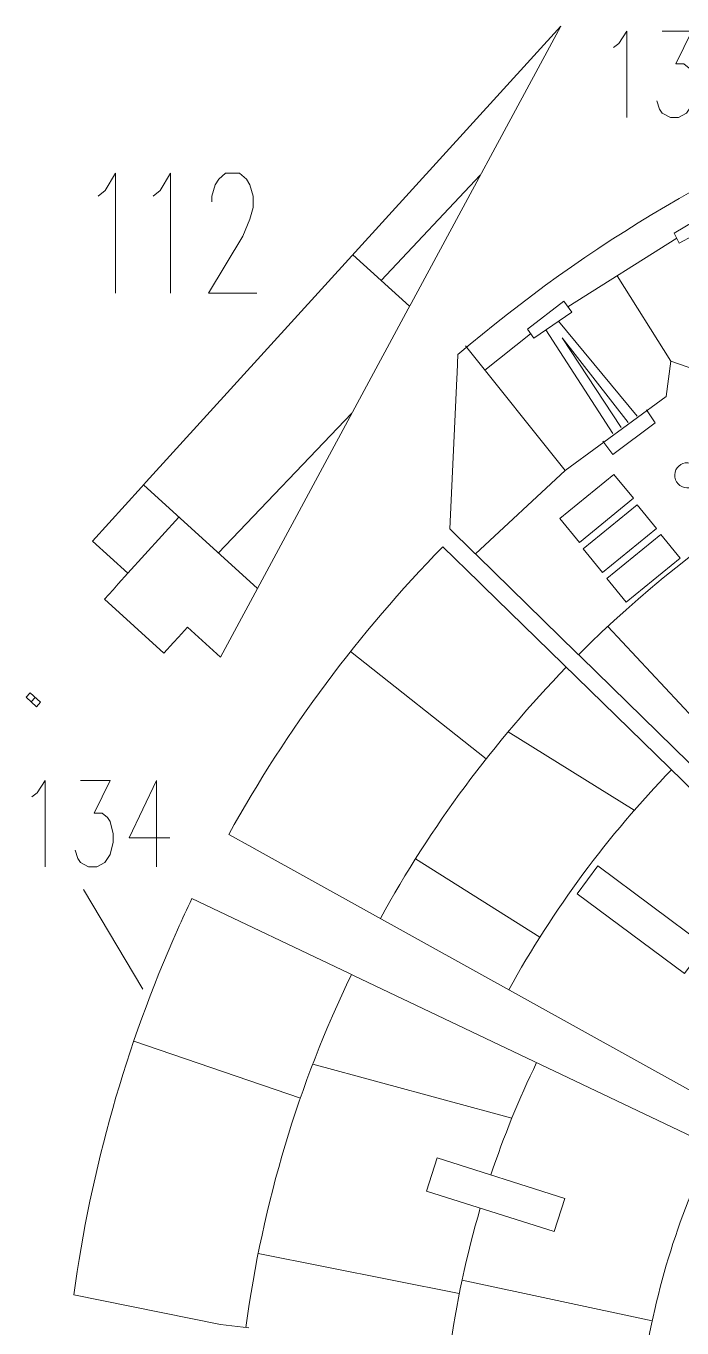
# Model space of a CAD drawing. Header units: millimetres. Extents: x -182 to 184, y -139 to 138.
# Drawn here: x -180.2 to -117.9, y 8.1 to 131.7 of the extents above; entities that cross this region are included whole.
import ezdxf

# ---------------------------------------------------------------- set-up
doc = ezdxf.new("R2010")
doc.units = ezdxf.units.MM
doc.header["$MEASUREMENT"] = 0
doc.layers.add('Layer 1', color=7, linetype='Continuous')

msp = doc.modelspace()

# ---------------------------------------------------------------- linework, layer by layer
at = {"layer": 'Layer 1', "lineweight": 9}
for points, knots in [([(-143.66, 105.3272), (-143.66, 105.3272), (-129.4398, 131.6674), (-129.4398, 131.6674), (-129.4398, 131.6674), (-129.4398, 131.6674), (-168.7935, 88.3918), (-168.7935, 88.3918)], [0, 0, 0, 0, 0.33333333, 0.33333333, 0.33333333, 0.33333333, 1, 1, 1, 1]), ([(-93.8595, 123.478), (-93.8595, 123.478), (-94.6812, 126.0645), (-94.6812, 126.0645), (-94.6812, 126.0645), (-95.6829, 125.7162), (-96.6682, 125.3569), (-97.6611, 124.9861), (-97.6611, 124.9861), (-112.8199, 119.3043), (-126.8956, 111.0047), (-139.2096, 100.4723), (-139.2096, 100.4723), (-139.2096, 100.4723), (-139.289, 98.7578), (-139.289, 98.7578)], [0, 0, 0, 0, 0.2, 0.2, 0.2, 0.2, 0.4, 0.4, 0.4, 0.4, 0.6, 0.6, 0.6, 0.6, 1, 1, 1, 1]), ([(-165.7334, 73.6608), (-165.7334, 73.6608), (-164.8885, 74.59), (-164.8885, 74.59), (-164.8885, 74.59), (-164.8885, 74.59), (-161.7541, 71.7396), (-161.7541, 71.7396), (-161.7541, 71.7396), (-161.7541, 71.7396), (-143.9267, 104.8323), (-143.9267, 104.8323)], [0, 0, 0, 0, 0.25, 0.25, 0.25, 0.25, 0.5, 0.5, 0.5, 0.5, 1, 1, 1, 1]), ([(-139.3151, 98.1962), (-139.3151, 98.1962), (-139.9754, 83.945), (-139.9754, 83.945), (-139.9754, 83.945), (-139.9754, 83.945), (-137.7515, 81.7686), (-137.7515, 81.7686)], [0, 0, 0, 0, 0.33333333, 0.33333333, 0.33333333, 0.33333333, 1, 1, 1, 1]), ([(-169.2465, 87.8937), (-169.2465, 87.8937), (-173.8959, 82.781), (-173.8959, 82.781), (-173.8959, 82.781), (-173.8959, 82.781), (-170.5261, 79.7166), (-170.5261, 79.7166), (-170.5261, 79.7166), (-170.5261, 79.7166), (-171.4477, 78.7032), (-171.4477, 78.7032)], [0, 0, 0, 0, 0.25, 0.25, 0.25, 0.25, 0.5, 0.5, 0.5, 0.5, 1, 1, 1, 1]), ([(-137.2061, 78.8779), (-137.2061, 78.8779), (-140.6463, 82.232), (-140.6463, 82.232), (-140.6463, 82.232), (-148.6315, 74.0605), (-155.4299, 64.9187), (-160.9601, 54.925), (-160.9601, 54.925), (-160.9601, 54.925), (-158.7663, 53.708), (-158.7663, 53.708)], [0, 0, 0, 0, 0.25, 0.25, 0.25, 0.25, 0.5, 0.5, 0.5, 0.5, 1, 1, 1, 1]), ([(-171.9425, 78.159), (-171.9425, 78.159), (-172.7476, 77.2737), (-172.7476, 77.2737), (-172.7476, 77.2737), (-172.7476, 77.2737), (-167.1101, 72.147), (-167.1101, 72.147), (-167.1101, 72.147), (-167.1101, 72.147), (-166.1947, 73.1536), (-166.1947, 73.1536)], [0, 0, 0, 0, 0.25, 0.25, 0.25, 0.25, 0.5, 0.5, 0.5, 0.5, 1, 1, 1, 1]), ([(-117.6962, 41.7104), (-117.6962, 41.7104), (-127.8859, 49.2906), (-127.8859, 49.2906), (-127.8859, 49.2906), (-127.8859, 49.2906), (-125.9151, 51.9399), (-125.9151, 51.9399), (-125.9151, 51.9399), (-125.9151, 51.9399), (-115.7254, 44.3597), (-115.7254, 44.3597), (-115.7254, 44.3597), (-115.7254, 44.3597), (-117.6962, 41.7104), (-117.6962, 41.7104)], [0, 0, 0, 0, 0.2, 0.2, 0.2, 0.2, 0.4, 0.4, 0.4, 0.4, 0.6, 0.6, 0.6, 0.6, 1, 1, 1, 1]), ([(-149.5662, 41.7516), (-149.5662, 41.7516), (-164.4576, 48.8414), (-164.4576, 48.8414), (-164.4576, 48.8414), (-164.9303, 47.848), (-165.3758, 46.8839), (-165.8221, 45.8793), (-165.8221, 45.8793), (-170.7313, 34.8528), (-174.0478, 23.1809), (-175.668, 11.2083), (-175.668, 11.2083), (-175.668, 11.2083), (-161.7351, 8.4139), (-161.7351, 8.4139), (-161.7351, 8.4139), (-161.7351, 8.4139), (-159.6029, 8.1458), (-159.6029, 8.1458)], [0, 0, 0, 0, 0.16666667, 0.16666667, 0.16666667, 0.16666667, 0.33333333, 0.33333333, 0.33333333, 0.33333333, 0.5, 0.5, 0.5, 0.5, 0.66666667, 0.66666667, 0.66666667, 0.66666667, 1, 1, 1, 1]), ([(-129.074, 20.3801), (-129.074, 20.3801), (-130.0729, 17.225), (-130.0729, 17.225), (-130.0729, 17.225), (-130.0729, 17.225), (-142.1901, 21.0614), (-142.1901, 21.0614), (-142.1901, 21.0614), (-142.1901, 21.0614), (-141.1911, 24.2165), (-141.1911, 24.2165), (-141.1911, 24.2165), (-141.1911, 24.2165), (-129.074, 20.3801), (-129.074, 20.3801)], [0, 0, 0, 0, 0.2, 0.2, 0.2, 0.2, 0.4, 0.4, 0.4, 0.4, 0.6, 0.6, 0.6, 0.6, 1, 1, 1, 1])]:
    msp.add_open_spline(points, degree=3, knots=knots, dxfattribs=at)
at = {"layer": 'Layer 1', "color": 1, "lineweight": 9}
for points, knots in [([(-124.441, 129.6241), (-124.441, 129.6241), (-123.9319, 130.0103), (-123.9319, 130.0103), (-123.9319, 130.0103), (-123.9319, 130.0103), (-123.1604, 131.1807), (-123.1604, 131.1807), (-123.1604, 131.1807), (-123.1604, 131.1807), (-123.1604, 122.9884), (-123.1604, 122.9884)], [0, 0, 0, 0, 0.25, 0.25, 0.25, 0.25, 0.5, 0.5, 0.5, 0.5, 1, 1, 1, 1]), ([(-119.8123, 131.1807), (-119.8123, 131.1807), (-116.9887, 131.1807), (-116.9887, 131.1807), (-116.9887, 131.1807), (-116.9887, 131.1807), (-118.5316, 128.0676), (-118.5316, 128.0676), (-118.5316, 128.0676), (-118.5316, 128.0676), (-117.7602, 128.0676), (-117.7602, 128.0676), (-117.7602, 128.0676), (-117.7602, 128.0676), (-117.2433, 127.6696), (-117.2433, 127.6696), (-117.2433, 127.6696), (-117.2433, 127.6696), (-116.9887, 127.2835), (-116.9887, 127.2835), (-116.9887, 127.2835), (-116.9887, 127.2835), (-116.7264, 126.1131), (-116.7264, 126.1131), (-116.7264, 126.1131), (-116.7264, 126.1131), (-116.7264, 125.329), (-116.7264, 125.329), (-116.7264, 125.329), (-116.7264, 125.329), (-116.9887, 124.1587), (-116.9887, 124.1587), (-116.9887, 124.1587), (-116.9887, 124.1587), (-117.4979, 123.3862), (-117.4979, 123.3862), (-117.4979, 123.3862), (-117.4979, 123.3862), (-118.2693, 122.9884), (-118.2693, 122.9884), (-118.2693, 122.9884), (-118.2693, 122.9884), (-119.0408, 122.9884), (-119.0408, 122.9884), (-119.0408, 122.9884), (-119.0408, 122.9884), (-119.8123, 123.3862), (-119.8123, 123.3862), (-119.8123, 123.3862), (-119.8123, 123.3862), (-120.0746, 123.7724), (-120.0746, 123.7724), (-120.0746, 123.7724), (-120.0746, 123.7724), (-120.3291, 124.5566), (-120.3291, 124.5566)], [0, 0, 0, 0, 0.06666667, 0.06666667, 0.06666667, 0.06666667, 0.13333333, 0.13333333, 0.13333333, 0.13333333, 0.2, 0.2, 0.2, 0.2, 0.26666667, 0.26666667, 0.26666667, 0.26666667, 0.33333333, 0.33333333, 0.33333333, 0.33333333, 0.4, 0.4, 0.4, 0.4, 0.46666667, 0.46666667, 0.46666667, 0.46666667, 0.53333333, 0.53333333, 0.53333333, 0.53333333, 0.6, 0.6, 0.6, 0.6, 0.66666667, 0.66666667, 0.66666667, 0.66666667, 0.73333333, 0.73333333, 0.73333333, 0.73333333, 0.8, 0.8, 0.8, 0.8, 0.86666667, 0.86666667, 0.86666667, 0.86666667, 1, 1, 1, 1]), ([(-173.3617, 115.5126), (-173.3617, 115.5126), (-172.7038, 116.0663), (-172.7038, 116.0663), (-172.7038, 116.0663), (-172.7038, 116.0663), (-171.7218, 117.6948), (-171.7218, 117.6948), (-171.7218, 117.6948), (-171.7218, 117.6948), (-171.7218, 106.2953), (-171.7218, 106.2953)], [0, 0, 0, 0, 0.25, 0.25, 0.25, 0.25, 0.5, 0.5, 0.5, 0.5, 1, 1, 1, 1]), ([(-168.1278, 115.5126), (-168.1278, 115.5126), (-167.4699, 116.0663), (-167.4699, 116.0663), (-167.4699, 116.0663), (-167.4699, 116.0663), (-166.488, 117.6948), (-166.488, 117.6948), (-166.488, 117.6948), (-166.488, 117.6948), (-166.488, 106.2953), (-166.488, 106.2953)], [0, 0, 0, 0, 0.25, 0.25, 0.25, 0.25, 0.5, 0.5, 0.5, 0.5, 1, 1, 1, 1]), ([(-162.5601, 114.9752), (-162.5601, 114.9752), (-162.5601, 115.5126), (-162.5601, 115.5126), (-162.5601, 115.5126), (-162.5601, 115.5126), (-162.236, 116.6037), (-162.236, 116.6037), (-162.236, 116.6037), (-162.236, 116.6037), (-161.9022, 117.1411), (-161.9022, 117.1411), (-161.9022, 117.1411), (-161.9022, 117.1411), (-161.254, 117.6948), (-161.254, 117.6948), (-161.254, 117.6948), (-161.254, 117.6948), (-159.9382, 117.6948), (-159.9382, 117.6948), (-159.9382, 117.6948), (-159.9382, 117.6948), (-159.2901, 117.1411), (-159.2901, 117.1411), (-159.2901, 117.1411), (-159.2901, 117.1411), (-158.9563, 116.6037), (-158.9563, 116.6037), (-158.9563, 116.6037), (-158.9563, 116.6037), (-158.6322, 115.5126), (-158.6322, 115.5126), (-158.6322, 115.5126), (-158.6322, 115.5126), (-158.6322, 114.4378), (-158.6322, 114.4378), (-158.6322, 114.4378), (-158.6322, 114.4378), (-158.9563, 113.3467), (-158.9563, 113.3467), (-158.9563, 113.3467), (-158.9563, 113.3467), (-159.6142, 111.7182), (-159.6142, 111.7182), (-159.6142, 111.7182), (-159.6142, 111.7182), (-162.8841, 106.2953), (-162.8841, 106.2953), (-162.8841, 106.2953), (-162.8841, 106.2953), (-158.3082, 106.2953), (-158.3082, 106.2953)], [0, 0, 0, 0, 0.07142857, 0.07142857, 0.07142857, 0.07142857, 0.14285714, 0.14285714, 0.14285714, 0.14285714, 0.21428571, 0.21428571, 0.21428571, 0.21428571, 0.28571429, 0.28571429, 0.28571429, 0.28571429, 0.35714286, 0.35714286, 0.35714286, 0.35714286, 0.42857143, 0.42857143, 0.42857143, 0.42857143, 0.5, 0.5, 0.5, 0.5, 0.57142857, 0.57142857, 0.57142857, 0.57142857, 0.64285714, 0.64285714, 0.64285714, 0.64285714, 0.71428571, 0.71428571, 0.71428571, 0.71428571, 0.78571429, 0.78571429, 0.78571429, 0.78571429, 0.85714286, 0.85714286, 0.85714286, 0.85714286, 1, 1, 1, 1]), ([(-118.1918, 111.0679), (-118.1918, 111.0679), (-118.6948, 112.0096), (-118.6948, 112.0096), (-118.6948, 112.0096), (-118.6948, 112.0096), (-114.9562, 114.2352), (-114.9562, 114.2352), (-114.9562, 114.2352), (-114.9562, 114.2352), (-114.3186, 113.136), (-114.3186, 113.136), (-114.3186, 113.136), (-114.3186, 113.136), (-118.1918, 111.0679), (-118.1918, 111.0679)], [0, 0, 0, 0, 0.2, 0.2, 0.2, 0.2, 0.4, 0.4, 0.4, 0.4, 0.6, 0.6, 0.6, 0.6, 1, 1, 1, 1]), ([(-132.0049, 102.0237), (-132.0049, 102.0237), (-132.6114, 102.9024), (-132.6114, 102.9024), (-132.6114, 102.9024), (-132.6114, 102.9024), (-129.149, 105.5372), (-129.149, 105.5372), (-129.149, 105.5372), (-129.149, 105.5372), (-128.3909, 104.5173), (-128.3909, 104.5173), (-128.3909, 104.5173), (-128.3909, 104.5173), (-132.0049, 102.0237), (-132.0049, 102.0237)], [0, 0, 0, 0, 0.2, 0.2, 0.2, 0.2, 0.4, 0.4, 0.4, 0.4, 0.6, 0.6, 0.6, 0.6, 1, 1, 1, 1]), ([(-119.4452, 96.4961), (-119.4452, 96.4961), (-129.0242, 89.4744), (-129.0242, 89.4744), (-129.0242, 89.4744), (-129.0242, 89.4744), (-137.5505, 81.572), (-137.5505, 81.572)], [0, 0, 0, 0, 0.33333333, 0.33333333, 0.33333333, 0.33333333, 1, 1, 1, 1]), ([(-121.3216, 95.2304), (-121.3216, 95.2304), (-120.4764, 93.9948), (-120.4764, 93.9948), (-120.4764, 93.9948), (-120.4764, 93.9948), (-124.4933, 90.9837), (-124.4933, 90.9837), (-124.4933, 90.9837), (-124.4933, 90.9837), (-125.454, 92.2734), (-125.454, 92.2734)], [0, 0, 0, 0, 0.25, 0.25, 0.25, 0.25, 0.5, 0.5, 0.5, 0.5, 1, 1, 1, 1]), ([(-124.3965, 89.0914), (-124.3965, 89.0914), (-129.5222, 84.9104), (-129.5222, 84.9104), (-129.5222, 84.9104), (-129.5222, 84.9104), (-127.6826, 82.6551), (-127.6826, 82.6551), (-127.6826, 82.6551), (-127.6826, 82.6551), (-122.5569, 86.8361), (-122.5569, 86.8361), (-122.5569, 86.8361), (-122.5569, 86.8361), (-124.3965, 89.0914), (-124.3965, 89.0914)], [0, 0, 0, 0, 0.2, 0.2, 0.2, 0.2, 0.4, 0.4, 0.4, 0.4, 0.6, 0.6, 0.6, 0.6, 1, 1, 1, 1]), ([(-122.2013, 86.2176), (-122.2013, 86.2176), (-127.3269, 82.0366), (-127.3269, 82.0366), (-127.3269, 82.0366), (-127.3269, 82.0366), (-125.4873, 79.7813), (-125.4873, 79.7813), (-125.4873, 79.7813), (-125.4873, 79.7813), (-120.3616, 83.9623), (-120.3616, 83.9623), (-120.3616, 83.9623), (-120.3616, 83.9623), (-122.2013, 86.2176), (-122.2013, 86.2176)], [0, 0, 0, 0, 0.2, 0.2, 0.2, 0.2, 0.4, 0.4, 0.4, 0.4, 0.6, 0.6, 0.6, 0.6, 1, 1, 1, 1]), ([(-119.9372, 83.407), (-119.9372, 83.407), (-125.0629, 79.226), (-125.0629, 79.226), (-125.0629, 79.226), (-125.0629, 79.226), (-123.2233, 76.9708), (-123.2233, 76.9708), (-123.2233, 76.9708), (-123.2233, 76.9708), (-118.0976, 81.1517), (-118.0976, 81.1517), (-118.0976, 81.1517), (-118.0976, 81.1517), (-119.9372, 83.407), (-119.9372, 83.407)], [0, 0, 0, 0, 0.2, 0.2, 0.2, 0.2, 0.4, 0.4, 0.4, 0.4, 0.6, 0.6, 0.6, 0.6, 1, 1, 1, 1]), ([(-179.6594, 58.4982), (-179.6594, 58.4982), (-179.1503, 58.8844), (-179.1503, 58.8844), (-179.1503, 58.8844), (-179.1503, 58.8844), (-178.3788, 60.0548), (-178.3788, 60.0548), (-178.3788, 60.0548), (-178.3788, 60.0548), (-178.3788, 51.8625), (-178.3788, 51.8625)], [0, 0, 0, 0, 0.25, 0.25, 0.25, 0.25, 0.5, 0.5, 0.5, 0.5, 1, 1, 1, 1]), ([(-175.0307, 60.0548), (-175.0307, 60.0548), (-172.2071, 60.0548), (-172.2071, 60.0548), (-172.2071, 60.0548), (-172.2071, 60.0548), (-173.75, 56.9417), (-173.75, 56.9417), (-173.75, 56.9417), (-173.75, 56.9417), (-172.9786, 56.9417), (-172.9786, 56.9417), (-172.9786, 56.9417), (-172.9786, 56.9417), (-172.4617, 56.5438), (-172.4617, 56.5438), (-172.4617, 56.5438), (-172.4617, 56.5438), (-172.2071, 56.1576), (-172.2071, 56.1576), (-172.2071, 56.1576), (-172.2071, 56.1576), (-171.9448, 54.9872), (-171.9448, 54.9872), (-171.9448, 54.9872), (-171.9448, 54.9872), (-171.9448, 54.2031), (-171.9448, 54.2031), (-171.9448, 54.2031), (-171.9448, 54.2031), (-172.2071, 53.0328), (-172.2071, 53.0328), (-172.2071, 53.0328), (-172.2071, 53.0328), (-172.7163, 52.2604), (-172.7163, 52.2604), (-172.7163, 52.2604), (-172.7163, 52.2604), (-173.4877, 51.8625), (-173.4877, 51.8625), (-173.4877, 51.8625), (-173.4877, 51.8625), (-174.2592, 51.8625), (-174.2592, 51.8625), (-174.2592, 51.8625), (-174.2592, 51.8625), (-175.0307, 52.2604), (-175.0307, 52.2604), (-175.0307, 52.2604), (-175.0307, 52.2604), (-175.293, 52.6466), (-175.293, 52.6466), (-175.293, 52.6466), (-175.293, 52.6466), (-175.5475, 53.4307), (-175.5475, 53.4307)], [0, 0, 0, 0, 0.06666667, 0.06666667, 0.06666667, 0.06666667, 0.13333333, 0.13333333, 0.13333333, 0.13333333, 0.2, 0.2, 0.2, 0.2, 0.26666667, 0.26666667, 0.26666667, 0.26666667, 0.33333333, 0.33333333, 0.33333333, 0.33333333, 0.4, 0.4, 0.4, 0.4, 0.46666667, 0.46666667, 0.46666667, 0.46666667, 0.53333333, 0.53333333, 0.53333333, 0.53333333, 0.6, 0.6, 0.6, 0.6, 0.66666667, 0.66666667, 0.66666667, 0.66666667, 0.73333333, 0.73333333, 0.73333333, 0.73333333, 0.8, 0.8, 0.8, 0.8, 0.86666667, 0.86666667, 0.86666667, 0.86666667, 1, 1, 1, 1]), ([(-167.8329, 60.0548), (-167.8329, 60.0548), (-170.4019, 54.601), (-170.4019, 54.601), (-170.4019, 54.601), (-170.4019, 54.601), (-166.5446, 54.601), (-166.5446, 54.601)], [0, 0, 0, 0, 0.33333333, 0.33333333, 0.33333333, 0.33333333, 1, 1, 1, 1])]:
    msp.add_open_spline(points, degree=3, knots=knots, dxfattribs=at)
at = {"layer": 'Layer 1', "color": 5, "lineweight": 9}
for points in [[(-146.4937, 107.5124), (-146.4937, 107.5124), (-137.0981, 117.5082), (-137.0981, 117.5082)], [(-118.4432, 111.5386), (-118.4432, 111.5386), (-128.7699, 105.0272), (-128.7699, 105.0272)], [(-149.1938, 109.9448), (-149.1938, 109.9448), (-143.7934, 105.0798), (-143.7934, 105.0798)], [(-124.0959, 107.9511), (-124.0959, 107.9511), (-118.9964, 99.8514), (-118.9964, 99.8514)], [(-132.3081, 102.463), (-132.3081, 102.463), (-136.6415, 98.9962), (-136.6415, 98.9962)], [(-138.5033, 101.3235), (-138.5033, 101.3235), (-129.0242, 89.4744), (-129.0242, 89.4744)], [(-127.7529, 71.9835), (-116.0714, 83.6693), (-101.7997, 92.7659), (-85.873, 98.3384)], [(-161.9542, 81.6423), (-161.9542, 81.6423), (-149.2718, 94.9105), (-149.2718, 94.9105)], [(-158.2394, 78.2641), (-158.2394, 78.2641), (-169.0574, 88.1017), (-169.0574, 88.1017)], [(-170.5261, 79.7166), (-170.5261, 79.7166), (-165.6876, 85.0373), (-165.6876, 85.0373)], [(-124.9834, 74.6602), (-124.9834, 74.6602), (-115.4662, 64.4668), (-115.4662, 64.4668)], [(-136.5304, 62.097), (-136.5304, 62.097), (-149.4006, 72.2839), (-149.4006, 72.2839)], [(-146.5715, 46.9428), (-141.7615, 55.6783), (-135.8105, 63.6974), (-128.9196, 70.7989)], [(-134.4481, 64.6633), (-134.4481, 64.6633), (-122.463, 57.2247), (-122.463, 57.2247)], [(-134.3743, 40.1764), (-130.1688, 47.8247), (-124.9633, 54.8459), (-118.9343, 61.0635)], [(-143.2348, 52.5997), (-143.2348, 52.5997), (-131.4353, 45.1632), (-131.4353, 45.1632)], [(-159.324, 8.1107), (-157.7569, 19.9767), (-154.3175, 31.2524), (-149.3124, 41.6308)], [(-154.1613, 29.897), (-154.1613, 29.897), (-169.9746, 35.3051), (-169.9746, 35.3051)], [(-152.9826, 33.1269), (-152.9826, 33.1269), (-134.0814, 28.0011), (-134.0814, 28.0011)], [(-136.086, 22.6002), (-134.8568, 26.2637), (-133.4023, 29.8239), (-131.7392, 33.2643)], [(-121.6971, 3.3793), (-120.6403, 11.1493), (-118.3643, 18.5317), (-115.0684, 25.3273)], [(-140.015, 5.6827), (-139.3854, 10.3923), (-138.3981, 14.989), (-137.0815, 19.4441)], [(-158.1648, 15.1406), (-158.1648, 15.1406), (-139.0746, 11.3542), (-139.0746, 11.3542)], [(-138.8141, 12.6201), (-138.8141, 12.6201), (-120.7574, 8.7681), (-120.7574, 8.7681)]]:
    msp.add_open_spline(points, degree=3, dxfattribs=at)
at = {"layer": 'Layer 1', "color": 1, "lineweight": 9}
for points in [[(-143.9267, 104.8323), (-143.9267, 104.8323), (-143.6601, 105.3273), (-143.6601, 105.3273)], [(-124.4905, 92.9844), (-124.4905, 92.9844), (-130.847, 102.8227), (-130.847, 102.8227)], [(-129.6467, 103.6509), (-129.6467, 103.6509), (-122.1932, 94.6265), (-122.1932, 94.6265)], [(-139.3151, 98.1962), (-139.3151, 98.1962), (-139.2889, 98.7578), (-139.2889, 98.7578)], [(-169.2464, 87.8936), (-169.2464, 87.8936), (-168.7935, 88.3918), (-168.7935, 88.3918)], [(-137.3496, 81.3754), (-137.3496, 81.3754), (-137.7514, 81.7686), (-137.7514, 81.7686)], [(-171.9425, 78.159), (-171.9425, 78.159), (-171.4476, 78.7031), (-171.4476, 78.7031)], [(-137.2061, 78.8779), (-137.2061, 78.8779), (-136.8035, 78.4855), (-136.8035, 78.4855)], [(-166.1946, 73.1539), (-166.1946, 73.1539), (-165.7335, 73.6608), (-165.7335, 73.6608)], [(-127.552, 71.7869), (-127.552, 71.7869), (-127.9538, 72.1801), (-127.9538, 72.1801)], [(-179.7119, 67.4986), (-179.7119, 67.4986), (-179.3335, 67.9144), (-179.3335, 67.9144)], [(-167.8329, 60.0548), (-167.8329, 60.0548), (-167.8329, 51.8625), (-167.8329, 51.8625)], [(-158.7663, 53.708), (-158.7663, 53.708), (-158.2747, 53.4354), (-158.2747, 53.4354)], [(-174.7562, 49.6944), (-174.7562, 49.6944), (-169.1055, 40.2232), (-169.1055, 40.2232)], [(-149.5662, 41.7516), (-149.5662, 41.7516), (-149.0586, 41.51), (-149.0586, 41.51)], [(-159.6029, 8.1457), (-159.6029, 8.1457), (-159.0451, 8.0757), (-159.0451, 8.0757)]]:
    msp.add_open_spline(points, degree=3, dxfattribs=at)
at = {"layer": 'Layer 1', "color": 5, "lineweight": 9}
for points, knots in [([(-123.6984, 93.5589), (-123.6984, 93.5589), (-129.3226, 102.0812), (-129.3226, 102.0812), (-129.3226, 102.0812), (-129.3226, 102.0812), (-123.0488, 94.0235), (-123.0488, 94.0235)], [0, 0, 0, 0, 0.33333333, 0.33333333, 0.33333333, 0.33333333, 1, 1, 1, 1]), ([(-119.4451, 96.4961), (-119.4451, 96.4961), (-118.9965, 99.8514), (-118.9965, 99.8514), (-118.9965, 99.8514), (-118.9965, 99.8514), (-115.8899, 98.7698), (-115.8899, 98.7698)], [0, 0, 0, 0, 0.33333333, 0.33333333, 0.33333333, 0.33333333, 1, 1, 1, 1]), ([(-117.3813, 90.2062), (-116.7243, 90.1783), (-116.2144, 89.6232), (-116.2422, 88.9662), (-116.2422, 88.9662), (-116.2701, 88.3092), (-116.8253, 87.7992), (-117.4823, 87.8271), (-117.4823, 87.8271), (-118.1393, 87.855), (-118.6492, 88.4102), (-118.6213, 89.0672), (-118.6213, 89.0672), (-118.5934, 89.7242), (-118.0383, 90.2341), (-117.3813, 90.2062)], [0, 0, 0, 0, 0.2, 0.2, 0.2, 0.2, 0.4, 0.4, 0.4, 0.4, 0.6, 0.6, 0.6, 0.6, 1, 1, 1, 1])]:
    msp.add_open_spline(points, degree=3, knots=knots, dxfattribs=at)
at = {"layer": 'Layer 1', "lineweight": 9}
for points in [[(-137.3496, 81.3753), (-137.3496, 81.3753), (-127.9538, 72.1801), (-127.9538, 72.1801)], [(-91.3036, 34.1244), (-91.3036, 34.1244), (-136.8036, 78.4854), (-136.8036, 78.4854)], [(-127.5521, 71.7868), (-127.5521, 71.7868), (-86.5452, 31.6553), (-86.5452, 31.6553)], [(-158.2747, 53.4353), (-158.2747, 53.4353), (-102.3245, 22.3968), (-102.3245, 22.3968)], [(-97.2463, 16.8423), (-97.2463, 16.8423), (-149.0586, 41.51), (-149.0586, 41.51)]]:
    msp.add_open_spline(points, degree=3, dxfattribs=at)
at = {"layer": 'Layer 1', "color": 2, "lineweight": 9}
msp.add_open_spline([(-180.2012, 67.9437), (-180.2012, 67.9437), (-179.8229, 68.3596), (-179.8229, 68.3596), (-179.8229, 68.3596), (-179.8229, 68.3596), (-178.8442, 67.4693), (-178.8442, 67.4693), (-178.8442, 67.4693), (-178.8442, 67.4693), (-179.2225, 67.0534), (-179.2225, 67.0534), (-179.2225, 67.0534), (-179.2225, 67.0534), (-180.2012, 67.9437), (-180.2012, 67.9437)], degree=3, knots=[0, 0, 0, 0, 0.2, 0.2, 0.2, 0.2, 0.4, 0.4, 0.4, 0.4, 0.6, 0.6, 0.6, 0.6, 1, 1, 1, 1], dxfattribs=at)

doc.saveas('drawing.dxf')
